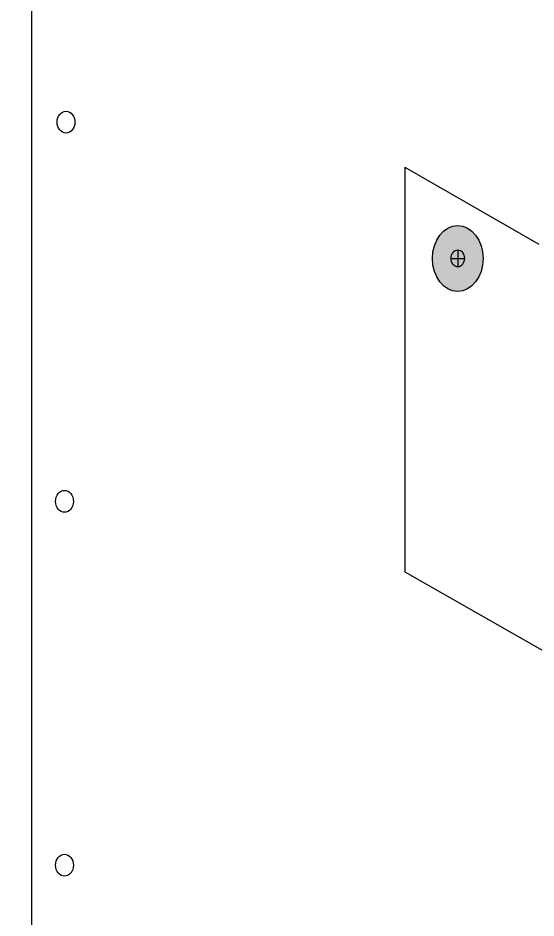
# Model space of a CAD drawing. Extents: x -1140 to 5605, y -816 to 2382.
# Drawn here: x -910.5 to -835.4, y -12.6 to 117.9 of the extents above; entities that cross this region are included whole.
import ezdxf

# ---------------------------------------------------------------- set-up
doc = ezdxf.new("R2010")
doc.units = 0
doc.header["$MEASUREMENT"] = 0
for name, color, linetype, lineweight in [('G-ANNO-TTLB', 7, 'Continuous', 0), ('TYVEK', 7, 'Continuous', 0), ('wall scratch', 7, 'Continuous', 0)]:
    doc.layers.add(name, color=color, linetype=linetype, lineweight=lineweight)

# ---------------------------------------------------------------- blocks, each defined once
blk = doc.blocks.new('Block_30')
at = {"layer": 'wall scratch', "color": 18, "lineweight": 25, "true_color": 0x000000}
for centre in [(-903.5, 102.78), (-903.72, 47.82), (-903.72, -4.92)]:
    blk.add_ellipse(centre, major_axis=(0, 1.59), ratio=0.812499, dxfattribs=at)
blk = doc.blocks.new('Block_116')
at = {"layer": 'TYVEK', "color": 4, "lineweight": 25, "true_color": 0x00ffff}
for points in [[(-857.07, 91.17)], [(-693.21, -2.43)]]:
    blk.add_lwpolyline(points, dxfattribs=at)

msp = doc.modelspace()

# ---------------------------------------------------------------- hatches: boundary and pattern name
at = {"layer": 'G-ANNO-TTLB', "true_color": 0xff00ff, "transparency": 33554687}
h = msp.add_hatch(color=6, dxfattribs=at)
edge = h.paths.add_edge_path()
edge.add_spline(control_points=[(1815.43, -731.7), (1815.43, -731.7), (-1114.08, -731.7), (-1114.08, -731.7), (-1114.08, -731.7), (-1114.08, 1725.3), (-1114.08, 1725.3), (-1114.08, 1725.3), (1815.43, 1725.3), (1815.43, 1725.3), (1815.43, 1725.3), (1815.43, -731.7), (1815.43, -731.7)], knot_values=[0, 0, 0, 0, 1, 1, 1, 2, 2, 2, 3, 3, 3, 4, 4, 4, 4], degree=3, periodic=0)
edge = h.paths.add_edge_path()
edge.add_spline(control_points=[(-1105.08, 1716.3), (-1105.08, 1716.3), (-1105.08, -722.7), (-1105.08, -722.7), (-1105.08, -722.7), (1806.43, -722.7), (1806.43, -722.7), (1806.43, -722.7), (1806.43, 1716.3), (1806.43, 1716.3), (1806.43, 1716.3), (-1105.08, 1716.3), (-1105.08, 1716.3)], knot_values=[0, 0, 0, 0, 1, 1, 1, 2, 2, 2, 3, 3, 3, 4, 4, 4, 4], degree=3, periodic=0)
edge.add_line((-1105.08, 1716.3), (-1105.08, 1716.3))
at = {"layer": 'TYVEK', "true_color": 0x003b71, "transparency": 33554687}
h = msp.add_hatch(color=156, dxfattribs=at)
h.dxf.hatch_style = 2
edge = h.paths.add_edge_path()
edge.add_ellipse((-846.76, 83.01), major_axis=(0, 4.78), ratio=0.766948, start_angle=0, end_angle=360)

# ---------------------------------------------------------------- linework, layer by layer
at = {"layer": 'G-ANNO-TTLB'}
for points in [[(1815.43, -731.7), (1815.43, -731.7), (-1114.08, -731.7), (-1114.08, -731.7), (-1114.08, -731.7), (-1114.08, 1725.3), (-1114.08, 1725.3), (-1114.08, 1725.3), (1815.43, 1725.3), (1815.43, 1725.3), (1815.43, 1725.3), (1815.43, -731.7), (1815.43, -731.7)], [(-1105.08, 1716.3), (-1105.08, 1716.3), (-1105.08, -722.7), (-1105.08, -722.7), (-1105.08, -722.7), (1806.43, -722.7), (1806.43, -722.7), (1806.43, -722.7), (1806.43, 1716.3), (1806.43, 1716.3), (1806.43, 1716.3), (-1105.08, 1716.3), (-1105.08, 1716.3)]]:
    msp.add_open_spline(points, degree=3, knots=[0, 0, 0, 0, 1, 1, 1, 2, 2, 2, 3, 3, 3, 4, 4, 4, 4], dxfattribs=at)
at = {"layer": 'TYVEK', "color": 4, "lineweight": 25, "true_color": 0x00ffff}
for p, q in [((-854.43, 96.28), (-835.02, 85.1)), ((-854.43, 96.28), (-854.43, 37.61)), ((-854.43, 37.61), (-690.57, -55.99))]:
    msp.add_line(p, q, dxfattribs=at)
at = {"layer": 'TYVEK', "color": 18, "lineweight": 25, "true_color": 0x080808}
for p, q in [((-846.76, 84.28), (-846.76, 81.81)), ((-847.74, 83.04), (-845.79, 83.04))]:
    msp.add_line(p, q, dxfattribs=at)
at = {"layer": 'TYVEK', "color": 18, "lineweight": 25, "true_color": 0x000000}
msp.add_ellipse((-846.76, 83.01), major_axis=(0, 4.78), ratio=0.766948, dxfattribs=at)
at = {"layer": 'TYVEK', "color": 18, "lineweight": 25, "true_color": 0x080808}
msp.add_ellipse((-846.76, 83.04), major_axis=(0, 1.23), ratio=0.788846, dxfattribs=at)
at = {"layer": 'wall scratch', "color": 2, "lineweight": 25, "true_color": 0xffff00}
msp.add_line((-908.49, 408.5), (-908.49, -13.87), dxfattribs=at)

# ---------------------------------------------------------------- block references
at = {"layer": 'TYVEK'}
msp.add_blockref('Block_116', (0, 0), dxfattribs=at)
at = {"layer": 'wall scratch'}
msp.add_blockref('Block_30', (0, 0), dxfattribs=at)

doc.saveas('drawing.dxf')
